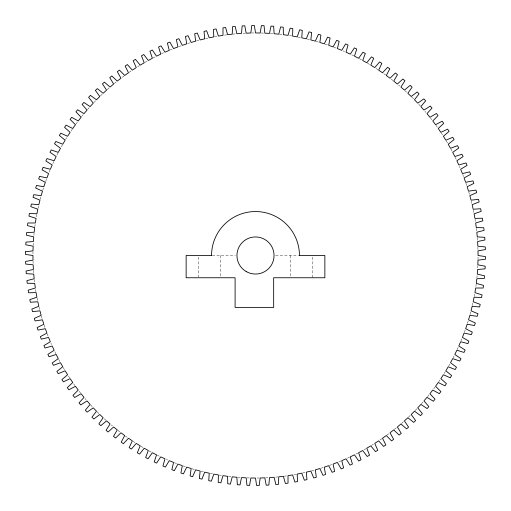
<?xml version="1.0" encoding="UTF-8"?>
<svg xmlns="http://www.w3.org/2000/svg" width="511" height="511" viewBox="0 0 511 511"><rect width="100%" height="100%" fill="white"/><g stroke="black" fill="none" stroke-linecap="round" stroke-linejoin="round"><path stroke-width="0.38" stroke-dasharray="2.56 1.92" d="M32.972 253.948L32.998 251.616M478.002 259.384L478.028 257.052M33.196 245.408L33.317 243.076M477.683 267.924L477.804 265.592M33.886 235.328L34.103 233.01M476.897 277.99L477.114 275.672M34.818 226.839L35.131 224.527M475.869 286.473L476.182 284.161M36.351 216.856L36.76 214.563M474.24 296.437L474.649 294.144M37.993 208.475L38.67 205.441M472.33 305.559L473.007 302.525M40.152 199.405L40.957 196.403M470.043 314.597L470.848 311.595M42.688 190.437L43.614 187.473M467.386 323.527L468.312 320.563M45.6 181.584L46.654 178.658M464.346 332.342L465.4 329.416M49.171 172.137L50.052 169.978M460.948 341.022L461.829 338.863M52.844 163.571L53.815 161.45M457.185 349.55L458.156 347.429M56.868 155.165L57.928 153.089M453.072 357.911L454.132 355.835M61.25 146.938L62.393 144.907M448.607 366.093L449.75 364.062M65.555 139.554L66.781 137.574M444.219 373.426L445.445 371.446M71.01 131.059L72.326 129.136M438.674 381.864L439.99 379.941M75.922 124.071L77.314 122.199M433.686 388.801L435.078 386.929M81.581 116.661L83.542 114.247M427.458 396.753L429.419 394.339M87.547 109.501L89.604 107.169M421.396 403.831L423.453 401.499M93.813 102.596L95.959 100.354M415.041 410.646L417.187 408.404M100.354 95.959L102.596 93.813M408.404 417.187L410.646 415.041M107.169 89.604L109.501 87.547M401.499 423.453L403.831 421.396M114.247 83.542L116.661 81.581M394.339 429.419L396.753 427.458M122.199 77.314L124.071 75.922M386.929 435.078L388.801 433.686M129.136 72.326L131.059 71.01M379.941 439.99L381.864 438.674M137.574 66.781L139.554 65.555M371.446 445.445L373.426 444.219M144.907 62.393L146.938 61.25M364.062 449.75L366.093 448.607M153.089 57.928L155.165 56.868M355.835 454.132L357.911 453.072M161.45 53.815L163.571 52.844M347.429 458.156L349.55 457.185M169.978 50.052L172.137 49.171M338.863 461.829L341.022 460.948M178.658 46.654L181.584 45.6M329.416 465.4L332.342 464.346M187.473 43.614L190.437 42.688M320.563 468.312L323.527 467.386M196.403 40.957L199.405 40.152M311.595 470.848L314.597 470.043M205.441 38.67L208.475 37.993M302.525 473.007L305.559 472.33M214.563 36.76L216.856 36.351M294.144 474.649L296.437 474.24M224.527 35.131L226.839 34.818M284.161 476.182L286.473 475.869M233.01 34.103L235.328 33.886M275.672 477.114L277.99 476.897M243.076 33.317L245.408 33.196M265.592 477.804L267.924 477.683M251.616 32.998L253.948 32.972M257.052 478.028L259.384 478.002M212.34 255.5L235.367 255.5M275.633 255.5L298.66 255.5M260.936 33.03L264.04 33.126M246.96 477.874L250.064 477.97M270.249 33.451L273.347 33.681M237.653 477.319L240.751 477.549M279.536 34.263L282.621 34.62M228.379 476.38L231.464 476.737M289.545 35.585L291.845 35.955M219.155 475.045L221.455 475.415M297.964 37.054L301.011 37.667M209.989 473.333L213.036 473.946M307.073 39.021L310.088 39.762M200.912 471.238L203.927 471.979M316.092 41.372L319.075 42.241M191.925 468.759L194.908 469.628M325.009 44.099L327.953 45.089M183.047 465.911L185.991 466.901M333.798 47.191L336.698 48.309M174.302 462.691L177.202 463.809M343.162 50.966L344.593 51.579M166.407 459.421L167.838 460.034M351.651 54.811L353.753 55.827M157.247 455.173L159.349 456.189M359.29 58.65L362.024 60.119M148.976 450.881L151.71 452.35M367.441 63.166L370.117 64.75M140.883 446.25L143.559 447.834M376.045 68.448L377.999 69.713M133.001 441.287L134.955 442.552M383.774 73.661L385.677 75.008M125.323 435.992L127.226 437.339M391.279 79.192L393.119 80.617M117.881 430.383L119.721 431.808M398.542 85.03L399.73 86.033M111.27 424.967L112.458 425.97M404.98 90.645L406.699 92.223M104.301 418.777L106.02 420.355M411.757 97.052L413.948 99.243M97.052 411.757L99.243 413.948M418.777 104.301L420.355 106.02M90.645 404.98L92.223 406.699M424.967 111.27L425.97 112.458M85.03 398.542L86.033 399.73M430.383 117.881L431.808 119.721M79.192 391.279L80.617 393.119M435.992 125.323L437.339 127.226M73.661 383.774L75.008 385.677M441.287 133.001L442.552 134.955M68.448 376.045L69.713 377.999M446.25 140.883L447.834 143.559M63.166 367.441L64.75 370.117M450.881 148.976L452.35 151.71M58.65 359.29L60.119 362.024M455.173 157.247L456.189 159.349M54.811 351.651L55.827 353.753M459.421 166.407L460.034 167.838M50.966 343.162L51.579 344.593M462.691 174.302L463.809 177.202M47.191 333.798L48.309 336.698M465.911 183.047L466.901 185.991M44.099 325.009L45.089 327.953M468.759 191.925L469.628 194.908M41.372 316.092L42.241 319.075M471.238 200.912L471.979 203.927M39.021 307.073L39.762 310.088M473.333 209.989L473.946 213.036M37.054 297.964L37.667 301.011M475.045 219.155L475.415 221.455M35.585 289.545L35.955 291.845M476.38 228.379L476.737 231.464M34.263 279.536L34.62 282.621M477.319 237.653L477.549 240.751M33.451 270.249L33.681 273.347M477.874 246.96L477.97 250.064M33.03 260.936L33.126 264.04M312.617 257.09L312.617 277.754M290.363 255.5L290.363 277.754M220.637 255.5L220.637 277.754M198.383 257.09L198.383 276.962"/><path stroke-width="0.77" d="M211.669 255.5L186.138 255.5L186.138 277.754L235.098 277.754L235.098 307.424L273.672 307.424L273.672 277.754L324.862 277.754L324.862 255.5L299.331 255.5M211.548 255.5A43.952 43.952 0 0 1 255.5 211.548A43.952 43.952 0 0 1 299.452 255.5M25.576 251.77L25.55 254.414L32.96 255.5L33.004 260.163L25.62 261.402L25.703 264.046L33.151 264.819L33.394 269.476L26.074 271.022L26.265 273.66L33.739 274.12L34.173 278.763L26.923 280.616L27.23 283.247L34.71 283.394L35.342 288.012L28.175 290.165L28.59 292.777L36.077 292.611L36.901 297.198L29.823 299.65L30.347 302.25L37.82 301.771L38.836 306.319L31.874 309.066L32.506 311.64L39.947 310.841L41.155 315.344L34.314 318.385L35.048 320.927L42.458 319.822L43.85 324.268L37.137 327.589L37.986 330.1L45.338 328.688L46.916 333.07L40.35 336.672L41.302 339.144L48.583 337.426L50.346 341.738L43.94 345.608L44.987 348.042L52.199 346.017L54.134 350.252L47.893 354.391L49.05 356.774L56.165 354.449L58.28 358.601L52.218 362.995L53.47 365.327L60.483 362.708L62.77 366.77L56.9 371.414L58.248 373.694L65.146 370.782L67.599 374.742L61.927 379.628L63.37 381.851L70.141 378.651L72.76 382.509L67.292 387.625L68.832 389.784L75.462 386.31L78.24 390.046L72.99 395.393L74.619 397.481L81.096 393.732L84.028 397.354L79.013 402.911L80.719 404.936L87.036 400.911L90.121 404.412L85.337 410.173L87.132 412.122L93.27 407.842L96.502 411.208L91.967 417.161L93.839 419.033L99.792 414.498L103.158 417.73L98.879 423.868L100.827 425.663L106.588 420.879L110.089 423.964L106.064 430.281L108.089 431.987L113.646 426.972L117.268 429.904L113.519 436.381L115.607 438.01L120.954 432.76L124.69 435.538L121.216 442.168L123.375 443.708L128.491 438.24L132.349 440.859L129.149 447.63L131.372 449.073L136.258 443.401L140.218 445.854L137.306 452.752L139.586 454.1L144.23 448.23L148.292 450.517L145.673 457.53L148.005 458.782L152.399 452.72L156.551 454.835L154.226 461.95L156.609 463.107L160.748 456.866L164.983 458.801L162.958 466.013L165.392 467.06L169.262 460.654L173.574 462.417L171.856 469.698L174.328 470.65L177.93 464.084L182.312 465.662L180.9 473.014L183.411 473.863L186.732 467.15L191.178 468.542L190.073 475.952L192.615 476.686L195.656 469.845L200.159 471.053L199.36 478.494L201.934 479.126L204.681 472.164L209.229 473.18L208.75 480.653L211.35 481.177L213.802 474.099L218.389 474.923L218.223 482.41L220.835 482.825L222.988 475.658L227.606 476.29L227.753 483.77L230.384 484.077L232.237 476.827L236.88 477.261L237.34 484.735L239.978 484.926L241.524 477.606L246.181 477.849L246.954 485.297L249.598 485.38L250.837 477.996L255.5 478.041L256.586 485.45L259.23 485.424L260.163 477.996L264.819 477.849L266.212 485.201L268.856 485.067L269.476 477.606L274.12 477.261L275.819 484.556L278.457 484.307L278.763 476.827L283.394 476.29L285.394 483.502L288.019 483.144L288.012 475.658L292.611 474.923L294.917 482.052L297.523 481.579L297.198 474.099L301.771 473.18L304.371 480.199L306.951 479.625L306.319 472.164L310.841 471.053L313.735 477.957L316.296 477.268L315.344 469.845L319.822 468.542L323.003 475.319L325.526 474.527L324.268 467.15L328.688 465.662L332.144 472.305L334.641 471.404L333.07 464.084L337.426 462.417L341.156 468.906L343.609 467.904L341.738 460.654L346.017 458.801L350.016 465.131L352.43 464.026L350.252 456.866L354.449 454.835L358.716 460.986L361.073 459.785L358.601 452.72L362.708 450.517L367.23 456.483L369.536 455.186L366.77 448.23L370.782 445.854L375.547 451.628L377.801 450.236L374.742 443.401L378.651 440.859L383.652 446.429L385.843 444.94L382.509 438.24L386.31 435.538L391.541 440.897L393.662 439.319L390.046 432.76L393.732 429.904L399.18 435.04L401.244 433.373L397.354 426.972L400.911 423.964L406.577 428.863L408.564 427.113L404.412 420.879L407.842 417.73L413.699 422.386L415.615 420.553L411.208 414.498L414.498 411.208L420.553 415.615L422.386 413.699L417.73 407.842L420.879 404.412L427.113 408.564L428.863 406.577L423.964 400.911L426.972 397.354L433.373 401.244L435.04 399.18L429.904 393.732L432.76 390.046L439.319 393.662L440.897 391.541L435.538 386.31L438.24 382.509L444.94 385.843L446.429 383.652L440.859 378.651L443.401 374.742L450.236 377.801L451.628 375.547L445.854 370.782L448.23 366.77L455.186 369.536L456.483 367.23L450.517 362.708L452.72 358.601L459.785 361.073L460.986 358.716L454.835 354.449L456.866 350.252L464.026 352.43L465.131 350.016L458.801 346.017L460.654 341.738L467.904 343.609L468.906 341.156L462.417 337.426L464.084 333.07L471.404 334.641L472.305 332.144L465.662 328.688L467.15 324.268L474.527 325.526L475.319 323.003L468.542 319.822L469.845 315.344L477.268 316.296L477.957 313.735L471.053 310.841L472.164 306.319L479.625 306.951L480.199 304.371L473.18 301.771L474.099 297.198L481.579 297.523L482.052 294.917L474.923 292.611L475.658 288.012L483.144 288.019L483.502 285.394L476.29 283.394L476.827 278.763L484.307 278.457L484.556 275.819L477.261 274.12L477.606 269.476L485.067 268.856L485.201 266.212L477.849 264.819L477.996 260.163L485.424 259.23L485.45 256.586L478.041 255.5L477.996 250.837L485.38 249.598L485.297 246.954L477.849 246.181L477.606 241.524L484.926 239.978L484.735 237.34L477.261 236.88L476.827 232.237L484.077 230.384L483.77 227.753L476.29 227.606L475.658 222.988L482.825 220.835L482.41 218.223L474.923 218.389L474.099 213.802L481.177 211.35L480.653 208.75L473.18 209.229L472.164 204.681L479.126 201.934L478.494 199.36L471.053 200.159L469.845 195.656L476.686 192.615L475.952 190.073L468.542 191.178L467.15 186.732L473.863 183.411L473.014 180.9L465.662 182.312L464.084 177.93L470.65 174.328L469.698 171.856L462.417 173.574L460.654 169.262L467.06 165.392L466.013 162.958L458.801 164.983L456.866 160.748L463.107 156.609L461.95 154.226L454.835 156.551L452.72 152.399L458.782 148.005L457.53 145.673L450.517 148.292L448.23 144.23L454.1 139.586L452.752 137.306L445.854 140.218L443.401 136.258L449.073 131.372L447.63 129.149L440.859 132.349L438.24 128.491L443.708 123.375L442.168 121.216L435.538 124.69L432.76 120.954L438.01 115.607L436.381 113.519L429.904 117.268L426.972 113.646L431.987 108.089L430.281 106.064L423.964 110.089L420.879 106.588L425.663 100.827L423.868 98.879L417.73 103.158L414.498 99.792L419.033 93.839L417.161 91.967L411.208 96.502L407.842 93.27L412.122 87.132L410.173 85.337L404.412 90.121L400.911 87.036L404.936 80.719L402.911 79.013L397.354 84.028L393.732 81.096L397.481 74.619L395.393 72.99L390.046 78.24L386.31 75.462L389.784 68.832L387.625 67.292L382.509 72.76L378.651 70.141L381.851 63.37L379.628 61.927L374.742 67.599L370.782 65.146L373.694 58.248L371.414 56.9L366.77 62.77L362.708 60.483L365.327 53.47L362.995 52.218L358.601 58.28L354.449 56.165L356.774 49.05L354.391 47.893L350.252 54.134L346.017 52.199L348.042 44.987L345.608 43.94L341.738 50.346L337.426 48.583L339.144 41.302L336.672 40.35L333.07 46.916L328.688 45.338L330.1 37.986L327.589 37.137L324.268 43.85L319.822 42.458L320.927 35.048L318.385 34.314L315.344 41.155L310.841 39.947L311.64 32.506L309.066 31.874L306.319 38.836L301.771 37.82L302.25 30.347L299.65 29.823L297.198 36.901L292.611 36.077L292.777 28.59L290.165 28.175L288.012 35.342L283.394 34.71L283.247 27.23L280.616 26.923L278.763 34.173L274.12 33.739L273.66 26.265L271.022 26.074L269.476 33.394L264.819 33.151L264.046 25.703L261.402 25.62L260.163 33.004L255.5 32.96L254.414 25.55L251.77 25.576L250.837 33.004L246.181 33.151L244.788 25.799L242.144 25.933L241.524 33.394L236.88 33.739L235.181 26.444L232.543 26.693L232.237 34.173L227.606 34.71L225.607 27.498L222.981 27.856L222.988 35.342L218.389 36.077L216.083 28.948L213.477 29.421L213.802 36.901L209.229 37.82L206.629 30.801L204.049 31.375L204.681 38.836L200.159 39.947L197.265 33.043L194.704 33.732L195.656 41.155L191.178 42.458L187.997 35.681L185.474 36.473L186.732 43.85L182.312 45.338L178.856 38.695L176.359 39.596L177.93 46.916L173.574 48.583L169.844 42.094L167.391 43.096L169.262 50.346L164.983 52.199L160.984 45.869L158.57 46.974L160.748 54.134L156.551 56.165L152.284 50.014L149.927 51.215L152.399 58.28L148.292 60.483L143.77 54.517L141.464 55.814L144.23 62.77L140.218 65.146L135.453 59.372L133.199 60.764L136.258 67.599L132.349 70.141L127.348 64.571L125.157 66.06L128.491 72.76L124.69 75.462L119.459 70.103L117.338 71.681L120.954 78.24L117.268 81.096L111.82 75.96L109.756 77.627L113.646 84.028L110.089 87.036L104.423 82.137L102.436 83.887L106.588 90.121L103.158 93.27L97.301 88.614L95.385 90.447L99.792 96.502L96.502 99.792L90.447 95.385L88.614 97.301L93.27 103.158L90.121 106.588L83.887 102.436L82.137 104.423L87.036 110.089L84.028 113.646L77.627 109.756L75.96 111.82L81.096 117.268L78.24 120.954L71.681 117.338L70.103 119.459L75.462 124.69L72.76 128.491L66.06 125.157L64.571 127.348L70.141 132.349L67.599 136.258L60.764 133.199L59.372 135.453L65.146 140.218L62.77 144.23L55.814 141.464L54.517 143.77L60.483 148.292L58.28 152.399L51.215 149.927L50.014 152.284L56.165 156.551L54.134 160.748L46.974 158.57L45.869 160.984L52.199 164.983L50.346 169.262L43.096 167.391L42.094 169.844L48.583 173.574L46.916 177.93L39.596 176.359L38.695 178.856L45.338 182.312L43.85 186.732L36.473 185.474L35.681 187.997L42.458 191.178L41.155 195.656L33.732 194.704L33.043 197.265L39.947 200.159L38.836 204.681L31.375 204.049L30.801 206.629L37.82 209.229L36.901 213.802L29.421 213.477L28.948 216.083L36.077 218.389L35.342 222.988L27.856 222.981L27.498 225.607L34.71 227.606L34.173 232.237L26.693 232.543L26.444 235.181L33.739 236.88L33.394 241.524L25.933 242.144L25.799 244.788L33.151 246.181L33.004 250.837L25.576 251.77M246.225 271.558A18.543 18.543 0 0 0 274.043 255.5A18.543 18.543 0 0 0 246.225 239.442A18.543 18.543 0 0 0 246.225 271.558"/></g></svg>
